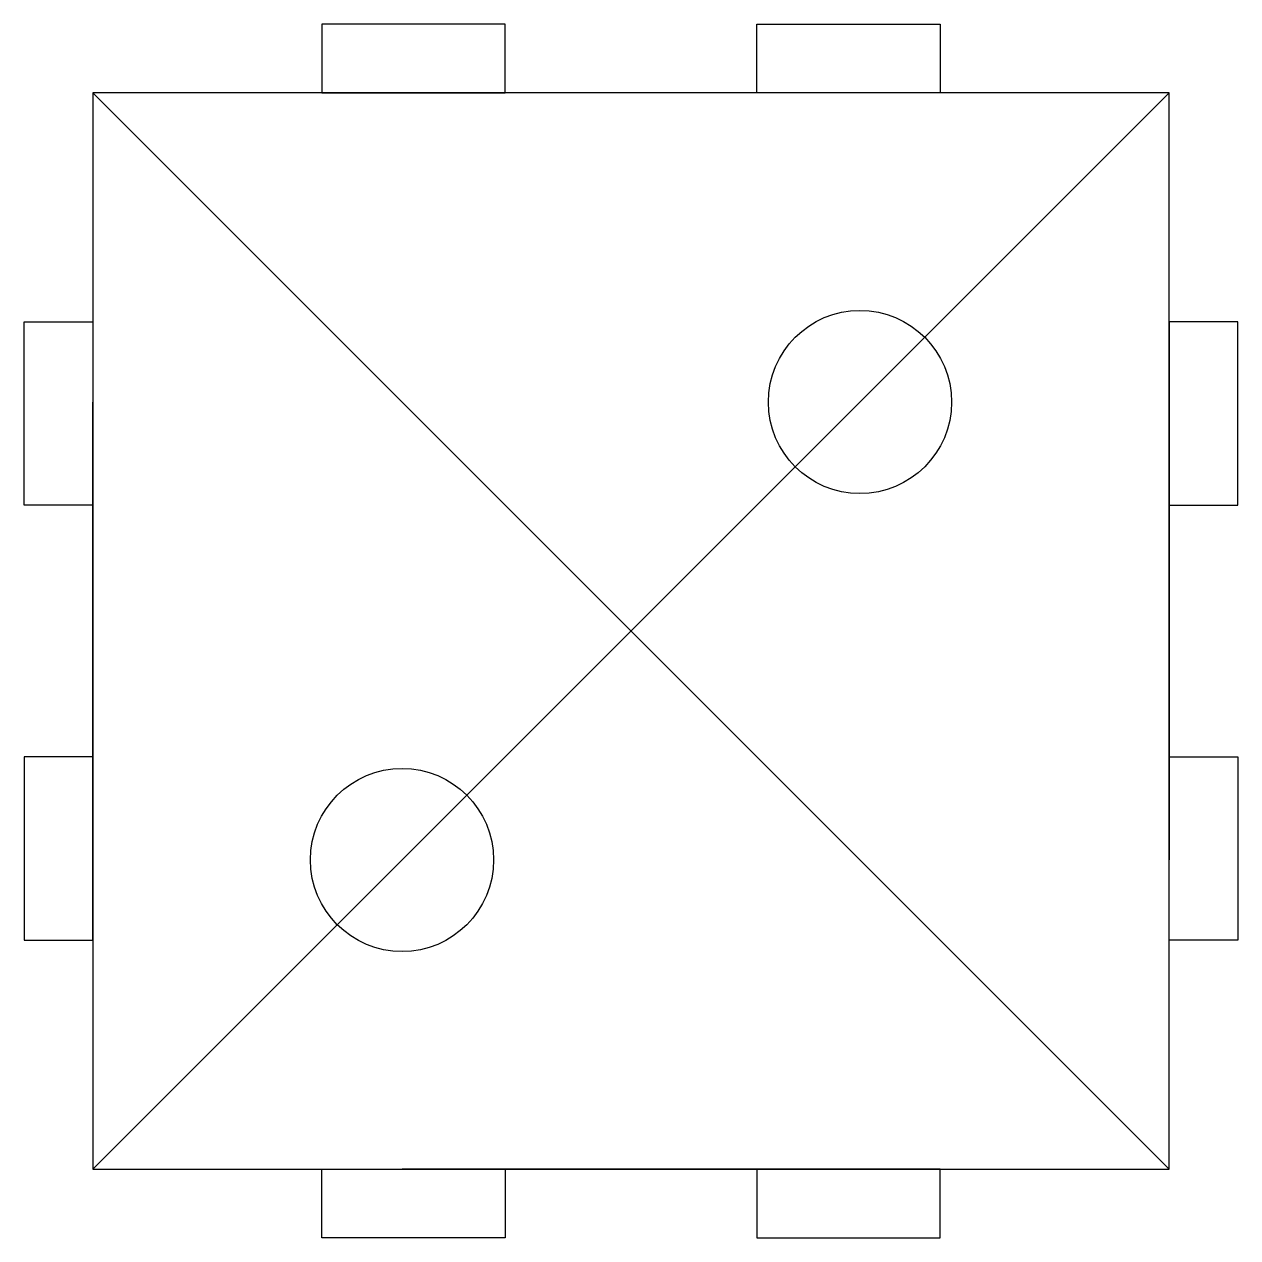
# Model space of a CAD drawing. Header units: millimetres. Extents: x -3 to 50, y -3 to 50.
import ezdxf

# ---------------------------------------------------------------- set-up
doc = ezdxf.new("R2010")
doc.units = ezdxf.units.MM
doc.layers.get('0').update_dxf_attribs({"linetype": 'CONTINUOUS'})

msp = doc.modelspace()

# ---------------------------------------------------------------- linework, layer by layer
for p, q in [((18, 50), (10, 50)), ((10, 50), (10, 47)), ((18, 47), (18, 50)), ((29, 47), (29, 50)), ((29, 50), (37, 50)), ((37, 50), (37, 47)), ((47, 47), (0, 47)), ((0, 47), (0, 0)), ((0, 47), (47, 0)), ((47, 47), (0, 0)), ((10, 47), (0, 47)), ((0, 47), (0, 37)), ((10, 47), (0, 47)), ((10, 47), (18, 47)), ((29, 47), (18, 47)), ((37, 47), (29, 47)), ((47, 47), (37, 47)), ((47, 0), (47, 47)), ((47, 23.5), (47, 47)), ((47, 37), (47, 47)), ((-3, 29), (-3, 37)), ((-3, 37), (0, 37)), ((0, 37), (0, 29)), ((50, 37), (47, 37)), ((47, 37), (47, 29)), ((50, 29), (50, 37)), ((0, 13.5), (0, 33.5)), ((47, 33.5), (47, 13.5)), ((0, 29), (-3, 29)), ((0, 29), (0, 18)), ((47, 29), (50, 29)), ((47, 18), (47, 29)), ((-3, 18), (-3, 10)), ((0, 18), (-3, 18)), ((0, 10), (0, 18)), ((47, 18), (50, 18)), ((47, 10), (47, 18)), ((50, 18), (50, 10)), ((-3, 10), (0, 10)), ((0, 10), (0, 0)), ((50, 10), (47, 10)), ((47, 0), (47, 10)), ((0, 0), (47, 0)), ((0, 0), (23.5, 0)), ((0, 0), (10, 0)), ((37, 0), (47, 0)), ((10, 0), (18, 0)), ((10, -3), (10, 0)), ((33.5, 0), (13.5, 0)), ((18, 0), (18, -3)), ((18, 0), (29, 0)), ((37, 0), (29, 0)), ((29, 0), (29, -3)), ((37, -3), (37, 0)), ((18, -3), (10, -3)), ((29, -3), (37, -3))]:
    msp.add_line(p, q)
for centre in [(33.5, 33.5), (13.5, 13.5)]:
    msp.add_circle(centre, 4)

doc.saveas('drawing.dxf')
